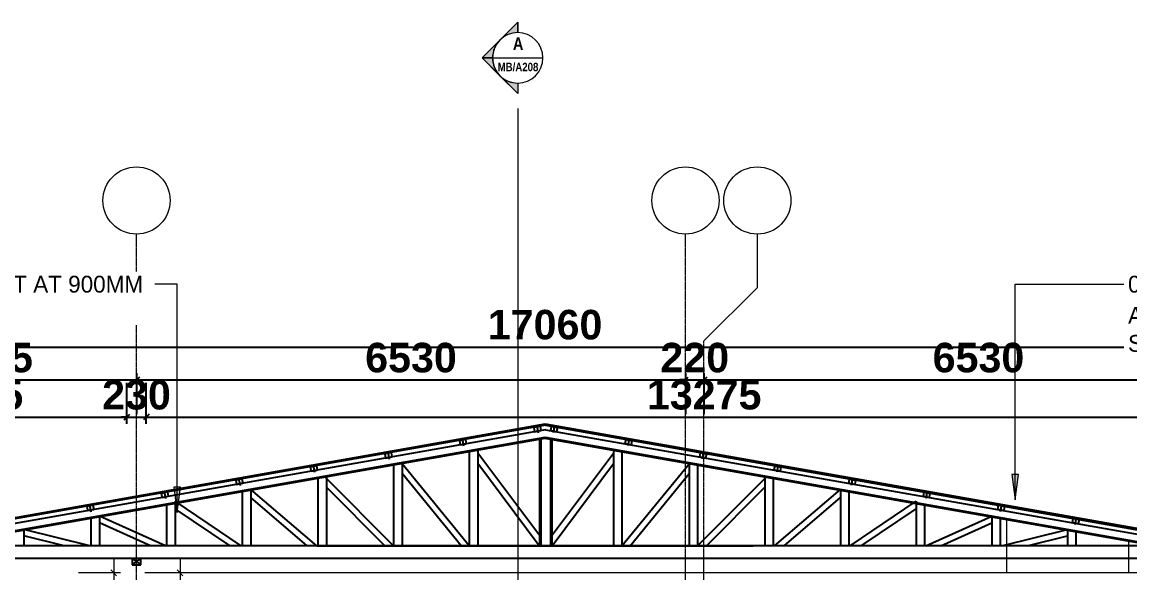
# Model space of a CAD drawing. Header units: inches. Extents: x 22 to 382261, y 22 to 371281.
# Drawn here: x 78821 to 91996, y 146530 to 153076 of the extents above; entities that cross this region are included whole.
import ezdxf

# ---------------------------------------------------------------- set-up
doc = ezdxf.new("R2010")
doc.units = ezdxf.units.IN
doc.header["$MEASUREMENT"] = 0
doc.linetypes.add('Grid Line 1_2_', pattern=[22.225, 12.7, -3.175, 3.175, -3.175])
for name, color, linetype, lineweight in [('A-ANNO-DIMS', 211, 'Continuous', 9), ('A-DETL-MEDM', 33, 'Continuous', 25), ('A-ROOF', 132, 'Continuous', 9), ('G-ANNO-SYMB', 111, 'Continuous', 9), ('G-ANNO-TEXT', 231, 'Continuous', 9), ('I-WALL', 2, 'Continuous', 9), ('S-GRID', 1, 'Continuous', 9), ('S-GRID-IDEN', 1, 'Continuous', 9)]:
    doc.layers.add(name, color=color, linetype=linetype, lineweight=lineweight)
doc.styles.add('Arial Narrow_B', font='ARIALNB.TTF', dxfattribs={"height": 254.9999999999998})
doc.styles.add('Arial Narrow_B_1', font='ARIALNB.TTF', dxfattribs={"height": 169.9999999999999})
doc.styles.add('Arial_B', font='arialbd.ttf', dxfattribs={"height": 350.7936507936507})
doc.styles.add('Arial_B_2', font='arialbd.ttf', dxfattribs={"height": 270.8333333333333})
doc.styles.add('Tw Cen MT Condensed', font='TCCM____.TTF', dxfattribs={"height": 1.35})
doc.dimstyles.new('2', dxfattribs={"dimscale": 304.8, "dimtxt": 346.8881959853699, "dimasz": 0.2213541666666666, "dimexe": 1.338582677165354, "dimexo": 0.0625, "dimgap": 0.2788713910761155, "dimtad": 1, "dimdec": 0, "dimzin": 0, "dimdsep": 46, "dimtxsty": 'Arial_B', "dimblk1": 'OBLIQUE', "dimblk2": 'OBLIQUE', "dimsah": 1, "dimcen": 0.09, "dimdle": 0.5577427821522309, "dimazin": 0, "dimtfac": 1, "dimtdec": 4, "dimtix": 1, "dimtmove": 0, "dimatfit": 3, "dimfxl": 0.5577427821522309, "dimfxlon": 1, "dimtvp": 1, "dimtolj": 1, "dimtzin": 0, "dimarcsym": 2})
doc.dimstyles.new('2_2', dxfattribs={"dimscale": 304.8, "dimtxt": 267.8180924887047, "dimasz": 0.2278645833333333, "dimexe": 1.377952755905512, "dimexo": 0.0625, "dimgap": 0.2870734908136483, "dimtad": 1, "dimdec": 0, "dimzin": 0, "dimdsep": 46, "dimtxsty": 'Arial_B_2', "dimblk1": 'OBLIQUE', "dimblk2": 'OBLIQUE', "dimsah": 1, "dimcen": 0.09, "dimdle": 0.5741469816272966, "dimazin": 0, "dimtfac": 1, "dimtdec": 4, "dimtix": 1, "dimtmove": 0, "dimatfit": 3, "dimfxl": 0.5741469816272966, "dimfxlon": 1, "dimtvp": 1, "dimtolj": 1, "dimtzin": 0, "dimlwd": 18, "dimlwe": 18, "dimarcsym": 2})

# ---------------------------------------------------------------- blocks, each defined once
blk = doc.blocks.new('Section - M_Section Head - Filled 2-912447-Section B-B')
at = {"layer": 'G-ANNO-SYMB'}
h = blk.add_hatch(color=256, dxfattribs=at)
edge = h.paths.add_edge_path()
edge.add_line((-4033.190287100069, 14495.64339436282), (-4245.32232145603, 14283.51136000686))
edge.add_arc((-4033.190287100065, 14071.37932565089), 299.999999999998, 90.0000000000004, 135.0000000000002, ccw=False)
edge.add_line((-4033.190287100068, 14371.37932565089), (-4033.190287100069, 14495.64339436282))
h = blk.add_hatch(color=256, dxfattribs=at)
edge = h.paths.add_edge_path()
edge.add_line((-4457.454355811989, 14071.37932565089), (-4333.190287100065, 14071.37932565089))
edge.add_arc((-4033.190287100066, 14071.37932565089), 299.9999999999992, 135.0000000000009, 180.0000000000004, ccw=False)
edge.add_line((-4245.32232145603, 14283.51136000686), (-4457.454355811989, 14071.37932565089))
h = blk.add_hatch(color=256, dxfattribs=at)
edge = h.paths.add_edge_path()
edge.add_line((-4457.454355811989, 14071.37932565089), (-4245.322321456033, 13859.24729129493))
edge.add_arc((-4033.190287100065, 14071.37932565089), 300.0000000000022, 179.9999999999995, 224.9999999999986, ccw=False)
edge.add_line((-4333.190287100065, 14071.37932565089), (-4457.454355811989, 14071.37932565089))
h = blk.add_hatch(color=256, dxfattribs=at)
edge = h.paths.add_edge_path()
edge.add_line((-4033.190287100068, 13647.11525693897), (-4033.190287100067, 13771.37932565089))
edge.add_arc((-4033.190287100065, 14071.37932565089), 299.9999999999989, 224.9999999999999, 269.9999999999998, ccw=False)
edge.add_line((-4245.322321456028, 13859.24729129493), (-4033.190287100068, 13647.11525693897))
for p, q in [((-4457.454355811988, 14071.37932565089), (-4033.190287100063, 14495.64339436281)), ((-4245.32232145603, 14283.51136000686), (-4033.190287100069, 14495.64339436282)), ((-4033.190287100069, 14495.64339436282), (-4033.190287100068, 14371.37932565089)), ((-4033.190287100063, 14371.37932565089), (-4033.190287100063, 14495.64339436281)), ((-4457.454355811989, 14071.37932565089), (-4245.32232145603, 14283.51136000686)), ((-4333.190287100065, 14071.37932565089), (-4457.454355811989, 14071.37932565089)), ((-4457.454355811989, 14071.37932565089), (-4333.190287100065, 14071.37932565089)), ((-4245.322321456033, 13859.24729129493), (-4457.454355811989, 14071.37932565089)), ((-4457.454355811988, 14071.37932565089), (-4033.190287100067, 13647.11525693897)), ((-4033.190287100068, 13647.11525693897), (-4245.322321456028, 13859.24729129493)), ((-4033.190287100067, 13771.37932565089), (-4033.190287100068, 13647.11525693897)), ((-4033.190287100066, 13771.37932565089), (-4033.190287100067, 13647.11525693897))]:
    blk.add_line(p, q, dxfattribs=at)
for centre, radius, start, end in [((-4033.190287100065, 14071.37932565089), 300.0000000000003, 90.00000000000007, 269.9999999999995), ((-4033.190287100065, 14071.37932565089), 299.999999999998, 90.00000000000007, 134.9999999999998), ((-4033.190287100068, 14071.37932565089), 299.9999999999981, 270, 89.99999999999939), ((-4033.190287100066, 14071.37932565089), 299.9999999999992, 135.0000000000005, 180), ((-4033.190287100065, 14071.37932565089), 300.0000000000022, 179.9999999999991, 224.9999999999983), ((-4033.190287100065, 14071.37932565089), 299.9999999999989, 224.9999999999996, 269.9999999999994)]:
    blk.add_arc(centre, radius, start, end, dxfattribs=at)
blk = doc.blocks.new('Grid - Grid Head - Circle-749417-Section B-B')
at = {"layer": 'S-GRID-IDEN'}
blk.add_circle((-12123.19179630892, 12375.79052463953), 400, dxfattribs=at)
blk = doc.blocks.new('_Oblique')
at = {"color": 0, "linetype": 'ByBlock', "lineweight": -2}
blk.add_line((-0.5, -0.5), (0.5, 0.5), dxfattribs=at)
blk = doc.blocks.new('*D5214')
at = {"layer": 'A-ANNO-DIMS', "color": 0, "lineweight": -2, "transparency": 16777216}
for p, q in [((76625.81139522663, 148903.4570411165), (76625.81139522663, 148414.5070411165)), ((80180.81139522545, 148903.4570411165), (80180.81139522545, 148414.5070411165)), ((76455.81139522663, 148822.5070411165), (80350.81139522545, 148822.5070411165))]:
    blk.add_line(p, q, dxfattribs=at)
at = {"layer": 'Defpoints', "color": 0, "transparency": 16777216}
for p in [(76625.81139522663, 148922.5070411165), (80180.81139522545, 148922.5070411165), (80180.81139522545, 148822.5070411165)]:
    blk.add_point(p, dxfattribs=at)
at = {"layer": 'A-ANNO-DIMS', "color": 0, "lineweight": -2, "transparency": 16777216, "xscale": 67.46874999999999, "yscale": 67.46874999999999, "zscale": 67.46874999999999, "rotation": 180}
blk.add_blockref('_Oblique', (76625.81139522663, 148822.5070411165), dxfattribs=at)
at = {"layer": 'A-ANNO-DIMS', "color": 0, "lineweight": -2, "transparency": 16777216, "xscale": 67.46874999999999, "yscale": 67.46874999999999, "zscale": 67.46874999999999}
blk.add_blockref('_Oblique', (80180.81139522545, 148822.5070411165), dxfattribs=at)
at = {"layer": 'A-ANNO-DIMS', "color": 0, "transparency": 16777216, "insert": (78403.31139522605, 149086.612803476), "char_height": 350.7936507936507, "width": 746.2468753970982, "attachment_point": 5, "style": 'Arial_B'}
blk.add_mtext('\\A1;3555', dxfattribs=at)
blk = doc.blocks.new('*D5215')
at = {"layer": 'A-ANNO-DIMS', "color": 0, "lineweight": -2, "transparency": 16777216}
for p, q in [((80180.81139522545, 148903.4570411165), (80180.81139522545, 148414.5070411165)), ((86710.81139522533, 148903.4570411165), (86710.81139522533, 148414.5070411165)), ((80010.81139522545, 148822.5070411165), (86880.81139522533, 148822.5070411165))]:
    blk.add_line(p, q, dxfattribs=at)
at = {"layer": 'Defpoints', "color": 0, "transparency": 16777216}
for p in [(80180.81139522545, 148922.5070411165), (86710.81139522533, 148922.5070411165), (86710.81139522533, 148822.5070411165)]:
    blk.add_point(p, dxfattribs=at)
at = {"layer": 'A-ANNO-DIMS', "color": 0, "lineweight": -2, "transparency": 16777216, "xscale": 67.46874999999999, "yscale": 67.46874999999999, "zscale": 67.46874999999999, "rotation": 180}
blk.add_blockref('_Oblique', (80180.81139522545, 148822.5070411165), dxfattribs=at)
at = {"layer": 'A-ANNO-DIMS', "color": 0, "lineweight": -2, "transparency": 16777216, "xscale": 67.46874999999999, "yscale": 67.46874999999999, "zscale": 67.46874999999999}
blk.add_blockref('_Oblique', (86710.81139522533, 148822.5070411165), dxfattribs=at)
at = {"layer": 'A-ANNO-DIMS', "color": 0, "transparency": 16777216, "insert": (83445.81139522539, 149086.612803476), "char_height": 350.7936507936507, "width": 746.2468753970982, "attachment_point": 5, "style": 'Arial_B'}
blk.add_mtext('\\A1;6530', dxfattribs=at)
blk = doc.blocks.new('*D5216')
at = {"layer": 'A-ANNO-DIMS', "color": 0, "lineweight": -2, "transparency": 16777216}
for p, q in [((86710.81139522533, 148903.4570411165), (86710.81139522533, 148414.5070411165)), ((86930.81139522554, 148903.4570411165), (86930.81139522554, 148414.5070411165)), ((86710.81139522533, 148822.5070411165), (86643.34264522533, 148822.5070411165)), ((86710.81139522533, 148822.5070411165), (86930.81139522554, 148822.5070411165)), ((86930.81139522554, 148822.5070411165), (86998.28014522554, 148822.5070411165))]:
    blk.add_line(p, q, dxfattribs=at)
at = {"layer": 'Defpoints', "color": 0, "transparency": 16777216}
for p in [(86710.81139522533, 148922.5070411165), (86930.81139522554, 148922.5070411165), (86930.81139522554, 148822.5070411165)]:
    blk.add_point(p, dxfattribs=at)
at = {"layer": 'A-ANNO-DIMS', "color": 0, "lineweight": -2, "transparency": 16777216, "xscale": 67.46874999999999, "yscale": 67.46874999999999, "zscale": 67.46874999999999}
blk.add_blockref('_Oblique', (86710.81139522533, 148822.5070411165), dxfattribs=at)
at = {"layer": 'A-ANNO-DIMS', "color": 0, "lineweight": -2, "transparency": 16777216, "xscale": 67.46874999999999, "yscale": 67.46874999999999, "zscale": 67.46874999999999, "rotation": 180}
blk.add_blockref('_Oblique', (86930.81139522554, 148822.5070411165), dxfattribs=at)
at = {"layer": 'A-ANNO-DIMS', "color": 0, "transparency": 16777216, "insert": (86820.81139522544, 149086.612803476), "char_height": 350.7936507936507, "width": 559.6851565478237, "attachment_point": 5, "style": 'Arial_B'}
blk.add_mtext('\\A1;220', dxfattribs=at)
blk = doc.blocks.new('*D5217')
at = {"layer": 'A-ANNO-DIMS', "color": 0, "lineweight": -2, "transparency": 16777216}
for p, q in [((86930.81139522554, 148903.4570411165), (86930.81139522554, 148414.5070411165)), ((93460.81139522542, 148903.4570411165), (93460.81139522542, 148414.5070411165)), ((86760.81139522554, 148822.5070411165), (93630.81139522542, 148822.5070411165))]:
    blk.add_line(p, q, dxfattribs=at)
at = {"layer": 'Defpoints', "color": 0, "transparency": 16777216}
for p in [(86930.81139522554, 148922.5070411165), (93460.81139522542, 148922.5070411165), (93460.81139522542, 148822.5070411165)]:
    blk.add_point(p, dxfattribs=at)
at = {"layer": 'A-ANNO-DIMS', "color": 0, "lineweight": -2, "transparency": 16777216, "xscale": 67.46874999999999, "yscale": 67.46874999999999, "zscale": 67.46874999999999, "rotation": 180}
blk.add_blockref('_Oblique', (86930.81139522554, 148822.5070411165), dxfattribs=at)
at = {"layer": 'A-ANNO-DIMS', "color": 0, "lineweight": -2, "transparency": 16777216, "xscale": 67.46874999999999, "yscale": 67.46874999999999, "zscale": 67.46874999999999}
blk.add_blockref('_Oblique', (93460.81139522542, 148822.5070411165), dxfattribs=at)
at = {"layer": 'A-ANNO-DIMS', "color": 0, "transparency": 16777216, "insert": (90195.81139522548, 149086.612803476), "char_height": 350.7936507936507, "width": 746.2468753970982, "attachment_point": 5, "style": 'Arial_B'}
blk.add_mtext('\\A1;6530', dxfattribs=at)
blk = doc.blocks.new('*D5218')
at = {"layer": 'A-ANNO-DIMS', "color": 0, "lineweight": -2, "transparency": 16777216}
for p, q in [((76510.81139522667, 148300.0194487181), (76510.81139522667, 148788.9694487181)), ((80065.81139522551, 148300.0194487181), (80065.81139522551, 148788.9694487181)), ((76340.81139522667, 148380.9694487181), (80235.81139522551, 148380.9694487181))]:
    blk.add_line(p, q, dxfattribs=at)
at = {"layer": 'Defpoints', "color": 0, "transparency": 16777216}
for p in [(80065.81139522551, 148380.9694487181), (76510.81139522667, 148280.9694487181), (80065.81139522551, 148280.9694487181)]:
    blk.add_point(p, dxfattribs=at)
at = {"layer": 'A-ANNO-DIMS', "color": 0, "lineweight": -2, "transparency": 16777216, "xscale": 67.46874999999999, "yscale": 67.46874999999999, "zscale": 67.46874999999999, "rotation": 180}
blk.add_blockref('_Oblique', (76510.81139522667, 148380.9694487181), dxfattribs=at)
at = {"layer": 'A-ANNO-DIMS', "color": 0, "lineweight": -2, "transparency": 16777216, "xscale": 67.46874999999999, "yscale": 67.46874999999999, "zscale": 67.46874999999999}
blk.add_blockref('_Oblique', (80065.81139522551, 148380.9694487181), dxfattribs=at)
at = {"layer": 'A-ANNO-DIMS', "color": 0, "transparency": 16777216, "insert": (78288.31139522609, 148645.0752110776), "char_height": 350.7936507936507, "width": 746.2468753970982, "attachment_point": 5, "style": 'Arial_B'}
blk.add_mtext('\\A1;3555', dxfattribs=at)
blk = doc.blocks.new('*D5219')
at = {"layer": 'A-ANNO-DIMS', "color": 0, "lineweight": -2, "transparency": 16777216}
for p, q in [((80065.81139522551, 148300.0194487181), (80065.81139522551, 148788.9694487181)), ((80295.81139522551, 148300.0194487181), (80295.81139522551, 148788.9694487181)), ((80065.81139522551, 148380.9694487181), (79998.34264522551, 148380.9694487181)), ((80065.81139522551, 148380.9694487181), (80295.81139522551, 148380.9694487181)), ((80295.81139522551, 148380.9694487181), (80363.28014522551, 148380.9694487181))]:
    blk.add_line(p, q, dxfattribs=at)
at = {"layer": 'Defpoints', "color": 0, "transparency": 16777216}
for p in [(80295.81139522551, 148380.9694487181), (80065.81139522551, 148280.9694487181), (80295.81139522551, 148280.9694487181)]:
    blk.add_point(p, dxfattribs=at)
at = {"layer": 'A-ANNO-DIMS', "color": 0, "lineweight": -2, "transparency": 16777216, "xscale": 67.46874999999999, "yscale": 67.46874999999999, "zscale": 67.46874999999999}
blk.add_blockref('_Oblique', (80065.81139522551, 148380.9694487181), dxfattribs=at)
at = {"layer": 'A-ANNO-DIMS', "color": 0, "lineweight": -2, "transparency": 16777216, "xscale": 67.46874999999999, "yscale": 67.46874999999999, "zscale": 67.46874999999999, "rotation": 180}
blk.add_blockref('_Oblique', (80295.81139522551, 148380.9694487181), dxfattribs=at)
at = {"layer": 'A-ANNO-DIMS', "color": 0, "transparency": 16777216, "insert": (80180.81139522551, 148645.0752110776), "char_height": 350.7936507936507, "width": 559.6851565478237, "attachment_point": 5, "style": 'Arial_B'}
blk.add_mtext('\\A1;230', dxfattribs=at)
blk = doc.blocks.new('*D5220')
at = {"layer": 'A-ANNO-DIMS', "color": 0, "lineweight": -2, "transparency": 16777216}
for p, q in [((80295.81139522551, 148300.0194487181), (80295.81139522551, 148788.9694487181)), ((93570.81139522656, 148300.0194487181), (93570.81139522656, 148788.9694487181)), ((80125.81139522551, 148380.9694487181), (93740.81139522656, 148380.9694487181))]:
    blk.add_line(p, q, dxfattribs=at)
at = {"layer": 'Defpoints', "color": 0, "transparency": 16777216}
for p in [(93570.81139522656, 148380.9694487181), (80295.81139522551, 148280.9694487181), (93570.81139522656, 148280.9694487181)]:
    blk.add_point(p, dxfattribs=at)
at = {"layer": 'A-ANNO-DIMS', "color": 0, "lineweight": -2, "transparency": 16777216, "xscale": 67.46874999999999, "yscale": 67.46874999999999, "zscale": 67.46874999999999, "rotation": 180}
blk.add_blockref('_Oblique', (80295.81139522551, 148380.9694487181), dxfattribs=at)
at = {"layer": 'A-ANNO-DIMS', "color": 0, "lineweight": -2, "transparency": 16777216, "xscale": 67.46874999999999, "yscale": 67.46874999999999, "zscale": 67.46874999999999}
blk.add_blockref('_Oblique', (93570.81139522656, 148380.9694487181), dxfattribs=at)
at = {"layer": 'A-ANNO-DIMS', "color": 0, "transparency": 16777216, "insert": (86933.31139522603, 148645.0752110776), "char_height": 350.7936507936507, "width": 932.8085942463728, "attachment_point": 5, "style": 'Arial_B'}
blk.add_mtext('\\A1;13275', dxfattribs=at)
blk = doc.blocks.new('*D5221')
at = {"layer": 'A-ANNO-DIMS', "color": 0, "lineweight": -2, "transparency": 16777216}
for p, q in [((76510.81139522667, 149133.1618218112), (76510.81139522667, 149622.1118218112)), ((93570.81139522656, 149133.1618218112), (93570.81139522656, 149622.1118218112)), ((76340.81139522667, 149214.1118218112), (93740.81139522656, 149214.1118218112))]:
    blk.add_line(p, q, dxfattribs=at)
at = {"layer": 'Defpoints', "color": 0, "transparency": 16777216}
for p in [(93570.81139522656, 149214.1118218112), (76510.81139522667, 149114.1118218112), (93570.81139522656, 149114.1118218112)]:
    blk.add_point(p, dxfattribs=at)
at = {"layer": 'A-ANNO-DIMS', "color": 0, "lineweight": -2, "transparency": 16777216, "xscale": 67.46874999999999, "yscale": 67.46874999999999, "zscale": 67.46874999999999, "rotation": 180}
blk.add_blockref('_Oblique', (76510.81139522667, 149214.1118218112), dxfattribs=at)
at = {"layer": 'A-ANNO-DIMS', "color": 0, "lineweight": -2, "transparency": 16777216, "xscale": 67.46874999999999, "yscale": 67.46874999999999, "zscale": 67.46874999999999}
blk.add_blockref('_Oblique', (93570.81139522656, 149214.1118218112), dxfattribs=at)
at = {"layer": 'A-ANNO-DIMS', "color": 0, "transparency": 16777216, "insert": (85040.81139522661, 149478.2175841707), "char_height": 350.7936507936507, "width": 932.8085942463728, "attachment_point": 5, "style": 'Arial_B'}
blk.add_mtext('\\A1;17060', dxfattribs=at)
blk = doc.blocks.new('*D5239')
at = {"layer": 'A-ANNO-DIMS', "color": 0, "lineweight": 18, "transparency": 16777216}
for p, q in [((80698.9505032926, 146705.3459446637), (80698.9505032926, 142755.3459446637)), ((80779.9005032923, 146530.3459446637), (80278.9505032926, 146530.3459446637)), ((80779.9005032923, 142930.3459446637), (80278.9505032926, 142930.3459446637))]:
    blk.add_line(p, q, dxfattribs=at)
at = {"layer": 'Defpoints', "color": 0, "transparency": 16777216}
for p in [(80798.9505032923, 146530.3459446637), (80698.9505032926, 142930.3459446637), (80798.9505032923, 142930.3459446637)]:
    blk.add_point(p, dxfattribs=at)
at = {"layer": 'A-ANNO-DIMS', "color": 0, "lineweight": 18, "transparency": 16777216, "xscale": 69.45312499999999, "yscale": 69.45312499999999, "zscale": 69.45312499999999}
for p, rotation in [((80698.9505032926, 146530.3459446637), 90), ((80698.9505032926, 142930.3459446637), 270)]:
    blk.add_blockref('_Oblique', p, dxfattribs=dict(at, rotation=rotation))
at = {"layer": 'A-ANNO-DIMS', "color": 0, "lineweight": 18, "transparency": 16777216, "insert": (80473.170319118, 144730.3459446636), "char_height": 270.8333333333333, "width": 559.6851565478236, "attachment_point": 5, "rotation": 90, "style": 'Arial_B_2'}
blk.add_mtext('\\A1;3600', dxfattribs=at)
blk = doc.blocks.new('*D5240')
at = {"layer": 'A-ANNO-DIMS', "color": 0, "lineweight": 18, "transparency": 16777216}
for p, q in [((79909.71589099553, 146705.3459446637), (79909.71589099553, 144255.3459446637)), ((79990.66589099524, 146530.3459446637), (79489.71589099553, 146530.3459446637)), ((79990.66589099524, 144430.3459446637), (79489.71589099553, 144430.3459446637))]:
    blk.add_line(p, q, dxfattribs=at)
at = {"layer": 'Defpoints', "color": 0, "transparency": 16777216}
for p in [(80009.71589099524, 146530.3459446637), (79909.71589099553, 144430.3459446637), (80009.71589099524, 144430.3459446637)]:
    blk.add_point(p, dxfattribs=at)
at = {"layer": 'A-ANNO-DIMS', "color": 0, "lineweight": 18, "transparency": 16777216, "xscale": 69.45312499999999, "yscale": 69.45312499999999, "zscale": 69.45312499999999}
for p, rotation in [((79909.71589099553, 146530.3459446637), 90), ((79909.71589099553, 144430.3459446637), 270)]:
    blk.add_blockref('_Oblique', p, dxfattribs=dict(at, rotation=rotation))
at = {"layer": 'A-ANNO-DIMS', "color": 0, "lineweight": 18, "transparency": 16777216, "insert": (79683.93570682094, 145480.3459446636), "char_height": 270.8333333333333, "width": 559.6851565478236, "attachment_point": 5, "rotation": 90, "style": 'Arial_B_2'}
blk.add_mtext('\\A1;2100', dxfattribs=at)

msp = doc.modelspace()

# ---------------------------------------------------------------- hatches: boundary and pattern name
at = {"layer": 'G-ANNO-TEXT'}
for points in [[(90631.65474829629, 147397.2762497328), (90671.15049757251, 147697.2762497328), (90592.15899902007, 147697.2762497328)], [(80665.48937266864, 147248.2927707894), (80704.98512194486, 147548.2927707894), (80625.99362339242, 147548.2927707894)]]:
    msp.add_hatch(color=7, dxfattribs=at).paths.add_polyline_path(points)

# ---------------------------------------------------------------- linework, layer by layer
at = {"layer": 'A-DETL-MEDM'}
for p, q in [((85047.43124700394, 148283.6925287911), (75910.81139522667, 146672.6599364463)), ((85047.43124700394, 148230.3100044498), (75910.81139522667, 146619.277412105)), ((84980.91927606535, 148270.4174358881), (84907.24733726699, 148256.3659080818)), ((84907.24733726699, 148256.3659080818), (84916.61502247125, 148207.2512822162)), ((84941.2730011049, 148278.1260597446), (84957.19806595209, 148194.6311957732)), ((84980.91927606535, 148270.4174358881), (84990.28696126958, 148221.3028100225)), ((85047.43124700394, 148283.6925287911), (94184.05109878122, 146672.6599364462)), ((85047.43124700394, 148230.3100044498), (94184.05109878122, 146619.2774121049)), ((85113.94321794255, 148270.4174358881), (85104.57553273831, 148221.3028100225)), ((85113.94321794255, 148270.4174358881), (85187.6151567409, 148256.3659080818)), ((85153.58949290299, 148278.1260597446), (85137.6644280558, 148194.6311957732)), ((85187.6151567409, 148256.3659080818), (85178.24747153667, 148207.2512822162)), ((85080.47861359607, 148136.2021681806), (75910.81139522667, 146519.3424334642)), ((84094.59229835436, 148114.1340759879), (84020.920359556, 148100.0825481816)), ((84020.920359556, 148100.0825481816), (84030.28804476025, 148050.967922316)), ((84054.9460233939, 148121.8426998444), (84070.87108824111, 148038.3478358729)), ((84094.59229835436, 148114.1340759879), (84103.95998355858, 148065.0194501223)), ((84916.61502247125, 148207.2512822162), (84990.28696126958, 148221.3028100225)), ((84973.4934896511, 148122.2595822461), (84973.4934896511, 146851.4367610801)), ((84989.41757933692, 148122.2595822461), (84989.41757933692, 146851.4367610801)), ((85014.38388041181, 148136.2021681806), (94184.05109878122, 146519.3424334642)), ((85178.24747153667, 148207.2512822162), (85104.57553273831, 148221.3028100225)), ((85105.44491467098, 148122.2595822461), (85105.44491467098, 146851.4367610801)), ((85121.3690043568, 148122.2595822461), (85121.3690043568, 146851.4367610801)), ((86000.27019565355, 148114.1340759879), (85990.9025104493, 148065.0194501223)), ((86000.27019565355, 148114.1340759879), (86073.94213445189, 148100.0825481816)), ((86039.91647061399, 148121.8426998444), (86023.99140576679, 148038.3478358729)), ((86073.94213445189, 148100.0825481816), (86064.57444924765, 148050.967922316)), ((83168.61904568292, 147965.5593399442), (83184.54411053013, 147882.0644759727)), ((84030.28804476025, 148050.967922316), (84103.95998355858, 148065.0194501223)), ((84139.4175793368, 147970.2677173473), (84139.4175793368, 146853.1501944298)), ((84239.4175793368, 147987.9004154181), (84239.4175793368, 146853.1501944298)), ((85855.44491467108, 147987.9004154181), (85855.44491467108, 146853.1501944298)), ((85955.44491467108, 147970.2677173473), (85955.44491467108, 146853.1501944298)), ((86064.57444924765, 148050.967922316), (85990.9025104493, 148065.0194501223)), ((86926.24344832498, 147965.5593399442), (86910.31838347777, 147882.0644759727)), ((83208.26532064336, 147957.8507160877), (83134.59338184501, 147943.7991882813)), ((83134.59338184501, 147943.7991882813), (83143.96106704925, 147894.6845624158)), ((83143.96106704925, 147894.6845624158), (83217.63300584759, 147908.7360902221)), ((83208.26532064336, 147957.8507160877), (83217.63300584759, 147908.7360902221)), ((84989.41757933692, 146953.7125687684), (84239.4175793368, 147954.0576153263)), ((85105.44491467098, 146953.7125687684), (85855.44491467108, 147954.0576153262)), ((86886.59717336453, 147957.8507160876), (86877.2294881603, 147908.7360902221)), ((86950.90142695863, 147894.6845624157), (86877.2294881603, 147908.7360902221)), ((86886.59717336453, 147957.8507160876), (86960.26911216289, 147943.7991882813)), ((86960.26911216289, 147943.7991882813), (86950.90142695863, 147894.6845624157)), ((82321.93834293236, 147801.5673561874), (82248.26640413403, 147787.5158283811)), ((82248.26640413403, 147787.5158283811), (82257.63408933826, 147738.4012025155)), ((82257.63408933826, 147738.4012025155), (82331.30602813662, 147752.4527303219)), ((82282.29206797194, 147809.275980044), (82298.21713281913, 147725.7811160725)), ((82321.93834293236, 147801.5673561874), (82331.30602813662, 147752.4527303219)), ((83239.4175793368, 147811.5734347097), (83239.4175793368, 146853.1501944298)), ((83339.4175793368, 147829.2061327805), (83339.4175793368, 146853.1501944298)), ((84042.40505123539, 146853.1501944298), (83339.4175793368, 147709.9785840645)), ((84139.4175793368, 146853.1501944298), (83340.21344110067, 147827.2511878726)), ((84971.07498506088, 146853.1501944298), (84239.4175793368, 147829.0300098876)), ((85123.78750894702, 146853.1501944298), (85855.44491467108, 147829.0300098876)), ((85955.44491467108, 146853.1501944298), (86754.64905290723, 147827.2511878726)), ((86052.4574427725, 146853.1501944298), (86755.44491467108, 147709.9785840645)), ((86755.44491467108, 147829.2061327805), (86755.44491467108, 146853.1501944298)), ((86855.44491467108, 147811.5734347097), (86855.44491467108, 146853.1501944298)), ((87772.92415107552, 147801.5673561874), (87763.55646587128, 147752.4527303219)), ((87837.22840466963, 147738.4012025155), (87763.55646587128, 147752.4527303219)), ((87772.92415107552, 147801.5673561874), (87846.59608987386, 147787.5158283811)), ((87812.57042603596, 147809.2759800439), (87796.64536118876, 147725.7811160725)), ((87846.59608987386, 147787.5158283811), (87837.22840466963, 147738.4012025155)), ((81435.6113652214, 147645.2839962872), (81361.93942642304, 147631.2324684809)), ((81361.93942642304, 147631.2324684809), (81371.30711162728, 147582.1178426153)), ((81371.30711162728, 147582.1178426153), (81444.97905042562, 147596.1693704216)), ((81395.96509026094, 147652.9926201437), (81411.89015510814, 147569.4977561722)), ((81435.6113652214, 147645.2839962872), (81444.97905042562, 147596.1693704216)), ((82339.4175793368, 147652.879152072), (82339.4175793368, 146851.4367610801)), ((83239.4175793368, 146853.1501944298), (82433.31584878416, 147659.2519249825)), ((82439.4175793368, 147670.5118501429), (82439.4175793368, 146853.1501944298)), ((86855.44491467107, 146853.1501944298), (87661.54664522373, 147659.2519249825)), ((87655.44491467108, 147670.5118501429), (87655.44491467108, 146853.1501944298)), ((87755.44491467108, 147652.879152072), (87755.44491467108, 146851.4367610801)), ((88659.25112878652, 147645.2839962872), (88649.88344358226, 147596.1693704216)), ((88723.55538238063, 147582.1178426153), (88649.88344358226, 147596.1693704216)), ((88659.25112878652, 147645.2839962872), (88732.92306758485, 147631.2324684809)), ((88698.89740374695, 147652.9926201437), (88682.97233889975, 147569.4977561722)), ((88732.92306758485, 147631.2324684809), (88723.55538238063, 147582.1178426153)), ((80549.2843875104, 147489.000636387), (80475.61244871204, 147474.9491085806)), ((80475.61244871204, 147474.9491085806), (80484.9801339163, 147425.8344827151)), ((80484.9801339163, 147425.8344827151), (80558.65207271463, 147439.8860105214)), ((80509.63811254995, 147496.7092602435), (80525.56317739715, 147413.214396272)), ((80549.2843875104, 147489.000636387), (80558.65207271463, 147439.8860105214)), ((81439.4175793368, 147505.1883806336), (81439.4175793368, 146853.1501944298)), ((81539.4175793368, 147522.8210787045), (81539.4175793368, 146853.1501944298)), ((82325.13209398891, 146853.1501944298), (81539.4175793368, 147522.8210787045)), ((83135.06499550863, 146851.4367610801), (82439.4175793368, 147547.0841772518)), ((86959.79749849929, 146851.4367610801), (87655.44491467108, 147547.0841772518)), ((87769.73040001899, 146853.1501944298), (88555.44491467108, 147522.8210787045)), ((88555.44491467108, 147522.8210787045), (88555.44491467108, 146853.1501944298)), ((88655.44491467108, 147505.1883806336), (88655.44491467108, 146853.1501944298)), ((89545.57810649749, 147489.000636387), (89536.21042129326, 147439.8860105214)), ((89609.88236009161, 147425.8344827151), (89536.21042129326, 147439.8860105214)), ((89545.57810649749, 147489.000636387), (89619.25004529585, 147474.9491085806)), ((89585.22438145794, 147496.7092602435), (89569.29931661075, 147413.214396272)), ((89619.25004529585, 147474.9491085806), (89609.88236009161, 147425.8344827151)), ((79662.9574097994, 147332.7172764868), (79589.28547100106, 147318.6657486804)), ((79589.28547100106, 147318.6657486804), (79598.6531562053, 147269.5511228149)), ((79623.31113483896, 147340.4259003433), (79639.23619968617, 147256.9310363718)), ((79662.9574097994, 147332.7172764868), (79672.32509500365, 147283.6026506212)), ((80539.4175793368, 147346.494097996), (80539.4175793368, 146851.43676108)), ((80639.4175793368, 147383.1213263694), (80639.4175793368, 146853.1501944298)), ((81425.1320939889, 146853.1501944298), (80639.4175793368, 147383.1213263694)), ((82211.52083053366, 146851.4367610801), (81539.4175793368, 147424.2758395998)), ((87883.34166347428, 146851.4367610801), (88555.44491467108, 147424.2758395997)), ((88669.73040001899, 146853.1501944298), (89455.44491467108, 147383.1213263694)), ((89455.44491467108, 147383.1213263694), (89455.44491467108, 146853.1501944298)), ((89555.44491467108, 147346.494097996), (89555.44491467108, 146851.4367610801)), ((90431.90508420848, 147332.7172764868), (90422.53739900426, 147283.6026506212)), ((90431.90508420848, 147332.7172764868), (90505.57702300684, 147318.6657486804)), ((90471.55135916894, 147340.4259003433), (90455.62629432173, 147256.9310363718)), ((90505.57702300684, 147318.6657486804), (90496.20933780259, 147269.5511228148)), ((79598.6531562053, 147269.5511228149), (79672.32509500365, 147283.6026506212)), ((79639.4175793368, 147187.7998153584), (79639.4175793368, 146853.1501944298)), ((79739.4175793368, 147205.4325134292), (79739.4175793368, 146853.1501944298)), ((80525.1320939889, 146853.1501944298), (79739.4175793368, 147205.4325134292)), ((81293.5504896476, 146851.43676108), (80639.4175793368, 147292.6549802316)), ((88801.31200436033, 146851.4367610801), (89455.44491467108, 147292.6549802316)), ((89569.73040001899, 146853.1501944298), (90355.44491467108, 147205.4325134292)), ((90355.44491467108, 147205.4325134292), (90355.44491467108, 146853.1501944298)), ((90496.20933780259, 147269.5511228148), (90422.53739900426, 147283.6026506212)), ((90455.44491467108, 147187.7998153584), (90455.44491467108, 146853.1501944298)), ((91318.23206191948, 147176.4339165865), (91308.86437671524, 147127.3192907209)), ((91318.23206191948, 147176.4339165865), (91391.90400071781, 147162.3823887802)), ((91357.87833687992, 147184.142540443), (91341.95327203271, 147100.6476764716)), ((78839.4175793368, 147046.7382307916), (78839.4175793368, 146853.1501944299)), ((79625.1320939889, 146853.1501944299), (78839.4175793368, 147046.7382307916)), ((80345.63300744299, 146851.43676108), (79739.4175793368, 147123.2390160263)), ((89749.229486565, 146851.4367610801), (90355.44491467108, 147123.2390160263)), ((90469.73040001899, 146853.1501944298), (91255.44491467108, 147046.7382307916)), ((91255.44491467108, 147046.7382307916), (91255.44491467108, 146853.1501944298)), ((91382.53631551359, 147113.2677629146), (91308.86437671524, 147127.3192907209)), ((91391.90400071781, 147162.3823887802), (91382.53631551359, 147113.2677629146)), ((79318.58107191585, 146851.43676108), (78839.4175793368, 146969.4953152938)), ((90776.28142209227, 146851.4367610801), (91255.44491467108, 146969.4953152938)), ((91355.44491467108, 147029.1055327208), (91355.44491467108, 146851.4367610801)), ((92194.2119178326, 146851.4367610801), (77794.21191783255, 146851.43676108)), ((82325.13209398891, 146853.1501944298), (87515.65448970483, 146853.1501944298)), ((93151.3428491178, 146701.4367610801), (76943.51964489026, 146701.4367610801)), ((80130.82381484435, 146700.260133623), (80130.81139591092, 146625.2601346512)), ((80130.81139591092, 146625.2601346512), (80230.82381347341, 146700.2435750451)), ((80130.82381484435, 146700.260133623), (80230.81139453998, 146625.2435760733)), ((80230.81139454, 146625.2435760733), (80230.82381347341, 146700.2435750451)), ((80130.81139591092, 146625.2601346512), (80230.81139454, 146625.2435760733))]:
    msp.add_line(p, q, dxfattribs=at)
at = {"layer": 'A-ROOF', "lineweight": 35}
for p, q in [((85040.81139522661, 148292.5252703145), (75910.81139522667, 146682.6599364462)), ((94170.81139522656, 146682.6599364462), (85040.81139522661, 148292.5252703145)), ((75910.81139522667, 146530.3459446634), (85040.81139522661, 148140.2112785316)), ((85040.81139522661, 148140.2112785316), (94170.81139522656, 146530.3459446634))]:
    msp.add_line(p, q, dxfattribs=at)
at = {"layer": 'G-ANNO-SYMB'}
for p, q in [((84415.81290443549, 152651.7252703145), (85015.81290443549, 152651.7252703145)), ((84715.81290443549, 152051.7252703145), (84715.81290443549, 136911.1459446636))]:
    msp.add_line(p, q, dxfattribs=at)
at = {"layer": 'G-ANNO-TEXT', "color": 7}
for p, q in [((80665.48937266864, 149961.5114194596), (79547.41813546755, 149961.5114194596)), ((80665.48937266864, 147248.2927707894), (80665.48937266864, 149961.5114194596)), ((90631.65474829629, 149961.5114194596), (91924.97628883854, 149961.5114194596)), ((90631.65474829629, 147397.2762497328), (90631.65474829629, 149961.5114194596)), ((90671.15049757251, 147697.2762497328), (90592.15899902007, 147697.2762497328)), ((90592.15899902007, 147697.2762497328), (90631.65474829629, 147397.2762497328)), ((90631.65474829629, 147397.2762497328), (90671.15049757251, 147697.2762497328)), ((80704.98512194486, 147548.2927707894), (80625.99362339242, 147548.2927707894)), ((80625.99362339242, 147548.2927707894), (80665.48937266864, 147248.2927707894)), ((80665.48937266864, 147248.2927707894), (80704.98512194486, 147548.2927707894))]:
    msp.add_line(p, q, dxfattribs=at)
at = {"layer": 'I-WALL'}
for p, q in [((90530.81139522656, 147172.1761544422), (90530.81139522656, 146530.3459446637)), ((91983.26871565434, 146530.3459446637), (91983.26871565434, 146916.0687405232)), ((93340.81139522656, 146530.3459446637), (80295.81139522551, 146530.3459446637))]:
    msp.add_line(p, q, dxfattribs=at)
at = {"layer": 'S-GRID', "linetype": 'Grid Line 1_2_'}
for p, q in [((80180.81139522545, 138130.3459446636), (80180.81139522545, 150556.1364693031)), ((86710.81139522533, 138130.3459446636), (86710.81139522533, 150556.1364693031)), ((86930.81139522554, 138130.3459446636), (86930.81139522554, 149286.1364693031))]:
    msp.add_line(p, q, dxfattribs=at)
at = {"layer": 'S-GRID'}
for p, q in [((87565.81139522554, 149921.1364693031), (87565.81139522554, 150556.1364693031)), ((86930.81139522554, 149286.1364693031), (87565.81139522554, 149921.1364693031))]:
    msp.add_line(p, q, dxfattribs=at)

# ---------------------------------------------------------------- block references
at = {"layer": 'G-ANNO-SYMB'}
msp.add_blockref('Section - M_Section Head - Filled 2-912447-Section B-B', (88749.00319153555, 138580.3459446636), dxfattribs=at)
at = {"layer": 'S-GRID-IDEN'}
for p in [(92304.00319153439, 138580.3459446636), (98834.00319153427, 138580.3459446636), (99689.00319153447, 138580.3459446636)]:
    msp.add_blockref('Grid - Grid Head - Circle-749417-Section B-B', p, dxfattribs=at)

# ---------------------------------------------------------------- texts
at = {"layer": 'G-ANNO-SYMB', "attachment_point": 1}
for s, insert, char_height, width, style in [('\\fArial Narrow|b1|i0|c0|p34|;A', (84658.4299621021, 152896.3046032077), 149.9999999999998, 152.3206249999998, 'Arial Narrow_B'), ('MB/A208', (84476.9299621021, 152593.2229606606), 99.99999999999989, 593.2487499999993, 'Arial Narrow_B_1')]:
    msp.add_mtext(s, dxfattribs=dict(at, insert=insert, char_height=char_height, width=width, style=style))

# ---------------------------------------------------------------- dimensions: what is measured, and where the dimension line sits
at = {"layer": 'A-ANNO-DIMS'}
for base, p1, p2, override, picture, middle in [((93570.81139522656, 149214.1118218112), (76510.81139522667, 149114.1118218112), (93570.81139522656, 149114.1118218112), {"dimpost": '<>', "dimfxl": 17059.99999999988}, '*D5221', (85040.81139522661, 149478.2175841707)), ((80180.81139522545, 148822.5070411165), (76625.81139522663, 148922.5070411165), (80180.81139522545, 148922.5070411165), {"dimpost": '<>', "dimfxl": 3554.999999998825}, '*D5214', (78403.31139522605, 149086.612803476)), ((86710.81139522533, 148822.5070411165), (80180.81139522545, 148922.5070411165), (86710.81139522533, 148922.5070411165), {"dimpost": '<>', "dimfxl": 6529.999999999884}, '*D5215', (83445.81139522539, 149086.612803476)), ((86930.81139522554, 148822.5070411165), (86710.81139522533, 148922.5070411165), (86930.81139522554, 148922.5070411165), {"dimpost": '<>', "dimfxl": 220.0000000002099}, '*D5216', (86820.81139522544, 149086.612803476)), ((93460.81139522542, 148822.5070411165), (86930.81139522554, 148922.5070411165), (93460.81139522542, 148922.5070411165), {"dimpost": '<>', "dimfxl": 6529.999999999886}, '*D5217', (90195.81139522548, 149086.612803476)), ((80065.81139522551, 148380.9694487181), (76510.81139522667, 148280.9694487181), (80065.81139522551, 148280.9694487181), {"dimpost": '<>', "dimfxl": 3554.999999998829}, '*D5218', (78288.31139522609, 148645.0752110776)), ((80295.81139522551, 148380.9694487181), (80065.81139522551, 148280.9694487181), (80295.81139522551, 148280.9694487181), {"dimpost": '<>', "dimfxl": 230}, '*D5219', (80180.81139522551, 148645.0752110776)), ((93570.81139522656, 148380.9694487181), (80295.81139522551, 148280.9694487181), (93570.81139522656, 148280.9694487181), {"dimpost": '<>', "dimfxl": 13275.00000000105}, '*D5220', (86933.31139522603, 148645.0752110776))]:
    dim = msp.add_linear_dim(base=base, p1=p1, p2=p2, dimstyle='2', override=override, dxfattribs=at)
    dim.commit()
    dim.dimension.update_dxf_attribs({"geometry": picture, "text_midpoint": middle})
at = {"layer": 'A-ANNO-DIMS', "lineweight": 18}
for base, p1, p2, override, picture, middle in [((79909.71589099553, 144430.3459446637), (80009.71589099521, 146530.3459446636), (80009.71589099521, 144430.3459446636), {"dimpost": '<>', "dimfxl": 2100.000000000042}, '*D5240', (79683.93570682094, 145480.3459446636)), ((80698.9505032926, 142930.3459446637), (80798.95050329228, 146530.3459446637), (80798.95050329228, 142930.3459446636), {"dimpost": '<>', "dimfxl": 3600.000000000081}, '*D5239', (80473.170319118, 144730.3459446636))]:
    dim = msp.add_linear_dim(base=base, p1=p1, p2=p2, angle=90, dimstyle='2_2', override=override, dxfattribs=at)
    dim.commit()
    dim.dimension.update_dxf_attribs({"geometry": picture, "text_midpoint": middle})

# ---------------------------------------------------------------- next in the draw order: texts
at = {"layer": 'G-ANNO-TEXT', "color": 7, "char_height": 200, "attachment_point": 1, "style": 'Tw Cen MT Condensed', "bg_fill": 3, "box_fill_scale": 1.25, "bg_fill_color": 256, "bg_fill_true_color": 13158600, "bg_fill_transparency": 0}
for s, insert, width in [('50 x 100mm RAFTERS SET AT 900MM CTRS.', (75489.24557238487, 150061.5114194596), 4858.226250000001), ('0.7MM GAUGE, COLOUR COATED, LONG SPAN', (91974.97628883854, 150061.5114194596), 5066.665)]:
    msp.add_mtext(s, dxfattribs=dict(at, insert=insert, width=width))

# ---------------------------------------------------------------- next in the draw order: texts
at = {"layer": 'G-ANNO-TEXT', "color": 7, "insert": (91974.97628883854, 149691.0947527929), "char_height": 200, "width": 3182.699375000001, "attachment_point": 1, "style": 'Tw Cen MT Condensed', "bg_fill": 3, "box_fill_scale": 1.25, "bg_fill_color": 256, "bg_fill_true_color": 13158600, "bg_fill_transparency": 0}
msp.add_mtext('ALUMINIUM ROOFING SHEET', dxfattribs=at)

doc.saveas('drawing.dxf')
